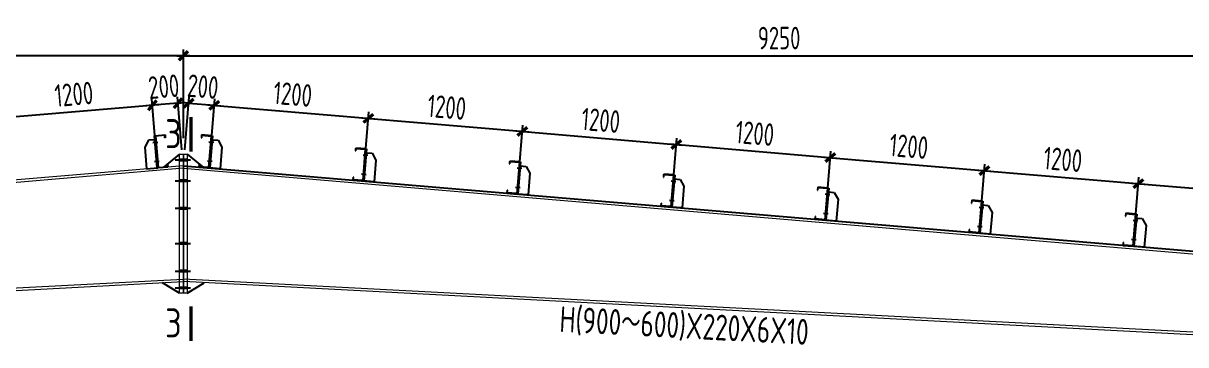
# Model space of a CAD drawing. Extents: x -3102990 to -851544, y -5293060 to -2540151.
# Drawn here: x -1004372 to -986322, y -2638886 to -2633894 of the extents above; entities that cross this region are included whole.
import ezdxf

# ---------------------------------------------------------------- set-up
doc = ezdxf.new("R2010")
doc.units = 0
doc.header["$LTSCALE"] = 1000
doc.header["$PDMODE"] = 1
doc.layers.get('0').update_dxf_attribs({"linetype": 'CONTINUOUS'})
doc.layers.get('Defpoints').update_dxf_attribs({"linetype": 'CONTINUOUS'})
for name, color, linetype in [('10', 7, 'CONTINUOUS'), ('COLU', 7, 'CONTINUOUS'), ('DIM', 3, 'CONTINUOUS'), ('REIN', 1, 'CONTINUOUS'), ('TEXT', 7, 'CONTINUOUS'), ('檩托', 151, 'CONTINUOUS')]:
    doc.layers.add(name, color=color, linetype=linetype)
doc.styles.add('TSSD_Dimension', font='tssdeng.shx', dxfattribs={"width": 0.7, "bigfont": 'Hztxt.shx'})
doc.styles.add('TSSD_Norm', font='Tssdeng.shx', dxfattribs={"width": 0.75, "bigfont": 'hztxt.shx'})
doc.styles.add('TSSD_Rein', font='Tssdeng.shx', dxfattribs={"width": 0.75, "bigfont": 'hztxt.shx'})
doc.dimstyles.new('TSSD_50_100', dxfattribs={"dimtxt": 350, "dimasz": 100, "dimexe": 100, "dimexo": 250, "dimgap": 100, "dimtad": 1, "dimdec": 0, "dimlfac": 0.5, "dimzin": 0, "dimdsep": 46, "dimtxsty": 'TSSD_Dimension', "dimblk": 'ARCHTICK', "dimcen": 0, "dimdle": 100, "dimclrt": 7, "dimadec": 0, "dimazin": 0, "dimtfac": 1, "dimtdec": 0, "dimtix": 1, "dimtmove": 2, "dimatfit": 3, "dimfxl": 1, "dimtolj": 1, "dimtzin": 0, "dimarcsym": 0})

# ---------------------------------------------------------------- blocks, each defined once
blk = doc.blocks.new('_ArchTick')
at = {"color": 0, "const_width": 0.5}
blk.add_lwpolyline([(-0.71, -0.71), (0.71, 0.71)], dxfattribs=at)
blk = doc.blocks.new('*D777')
at = {"layer": 'Defpoints', "color": 0, "ltscale": 1.5}
for p in [(-1002367, -2635168), (-1002285, -2636139), (-1001886, -2636106)]:
    blk.add_point(p, dxfattribs=at)
at = {"layer": 'DIM', "color": 0, "lineweight": -2, "ltscale": 1.5}
for p, q in [((-1002367, -2635168), (-1002467, -2635177)), ((-1002306, -2635890), (-1002376, -2635069)), ((-1001969, -2635135), (-1002367, -2635168)), ((-1001908, -2635857), (-1001977, -2635035)), ((-1001969, -2635135), (-1001869, -2635126))]:
    blk.add_line(p, q, dxfattribs=at)
at = {"layer": 'DIM', "color": 0, "lineweight": -2, "ltscale": 1.5, "xscale": 100, "yscale": 100, "zscale": 100}
for p, rotation in [((-1002367, -2635168), 4.844000375071663), ((-1001969, -2635135), 184.8440003750717)]:
    blk.add_blockref('_ArchTick', p, dxfattribs=dict(at, rotation=rotation))
at = {"layer": 'DIM', "color": 7, "ltscale": 1.5, "insert": (-1002191, -2634878), "char_height": 350, "attachment_point": 5, "rotation": 4.844, "style": 'TSSD_Dimension'}
blk.add_mtext('\\A1;200', dxfattribs=at)
blk = doc.blocks.new('*D778')
at = {"layer": 'Defpoints', "color": 0, "ltscale": 1.5}
for p in [(-1004759, -2635371), (-1002285, -2636139), (-1004676, -2636342)]:
    blk.add_point(p, dxfattribs=at)
at = {"layer": 'DIM', "color": 0, "lineweight": -2, "ltscale": 1.5}
for p, q in [((-1002268, -2635160), (-1004858, -2635380)), ((-1002306, -2635890), (-1002376, -2635069)), ((-1004698, -2636093), (-1004767, -2635271))]:
    blk.add_line(p, q, dxfattribs=at)
at = {"layer": 'DIM', "color": 0, "lineweight": -2, "ltscale": 1.5, "xscale": 100, "yscale": 100, "zscale": 100}
for p, rotation in [((-1002367, -2635168), 4.844000375131525), ((-1004759, -2635371), 184.8440003751315)]:
    blk.add_blockref('_ArchTick', p, dxfattribs=dict(at, rotation=rotation))
at = {"layer": 'DIM', "color": 7, "ltscale": 1.5, "insert": (-1003586, -2634996), "char_height": 350, "attachment_point": 5, "rotation": 4.844, "style": 'TSSD_Dimension'}
blk.add_mtext('\\A1;1200', dxfattribs=at)
blk = doc.blocks.new('*D788')
at = {"layer": 'Defpoints', "color": 0, "ltscale": 1.5}
for p in [(-1020386, -2634399), (-1020386, -2635926), (-1001886, -2635926)]:
    blk.add_point(p, dxfattribs=at)
at = {"layer": 'DIM', "color": 0, "lineweight": -2, "ltscale": 1.5}
for p, q in [((-1020386, -2635676), (-1020386, -2634299)), ((-1001886, -2635676), (-1001886, -2634299)), ((-1001786, -2634399), (-1020486, -2634399))]:
    blk.add_line(p, q, dxfattribs=at)
at = {"layer": 'DIM', "color": 0, "lineweight": -2, "ltscale": 1.5, "xscale": 100, "yscale": 100, "zscale": 100, "rotation": 180}
blk.add_blockref('_ArchTick', (-1020386, -2634399), dxfattribs=at)
at = {"layer": 'DIM', "color": 0, "lineweight": -2, "ltscale": 1.5, "xscale": 100, "yscale": 100, "zscale": 100}
blk.add_blockref('_ArchTick', (-1001886, -2634399), dxfattribs=at)
at = {"layer": 'DIM', "color": 7, "ltscale": 1.5, "insert": (-1011136, -2634124), "char_height": 350, "attachment_point": 5, "style": 'TSSD_Dimension'}
blk.add_mtext('\\A1;9250', dxfattribs=at)
blk = doc.blocks.new('A$C28752233')
at = {"layer": '檩托'}
for p, q in [((-151, 23), (-219, -78)), ((-60, 23), (-151, 23)), ((-60, 83), (-60, 23)), ((-46, 83), (-60, 83)), ((-60, 23), (-60, -417)), ((-46, 83), (111, 83)), ((-46, -417), (-46, 83)), ((-46, -417), (-46, 83)), ((-40, 78), (-40, -411)), ((106, 78), (-40, 78)), ((106, 38), (106, 78)), ((111, 38), (106, 38)), ((111, 83), (111, 38)), ((-219, -78), (-219, -417)), ((-87, -18), (-12, -18)), ((-87, -316), (-12, -316)), ((-219, -417), (-46, -417)), ((111, -417), (-46, -417)), ((-40, -411), (106, -411)), ((106, -372), (111, -372)), ((106, -411), (106, -372)), ((111, -372), (111, -417))]:
    blk.add_line(p, q, dxfattribs=at)
at = {"layer": '檩托', "const_width": 20, "elevation": 793}
blk.add_lwpolyline([(-60, -18), (-40, -18)], dxfattribs=at)
at = {"layer": '檩托', "const_width": 20}
blk.add_lwpolyline([(-60, -316), (-40, -316)], dxfattribs=at)
blk = doc.blocks.new('*D802')
at = {"layer": 'Defpoints', "color": 0, "ltscale": 1.5}
for p in [(-999014, -2635371), (-1001488, -2636139), (-999096, -2636342)]:
    blk.add_point(p, dxfattribs=at)
at = {"layer": 'DIM', "color": 0, "lineweight": -2, "ltscale": 1.5}
for p, q in [((-1001505, -2635160), (-998914, -2635380)), ((-1001467, -2635890), (-1001397, -2635069)), ((-999075, -2636093), (-999006, -2635271))]:
    blk.add_line(p, q, dxfattribs=at)
at = {"layer": 'DIM', "color": 0, "lineweight": -2, "ltscale": 1.5, "xscale": 100, "yscale": 100, "zscale": 100}
for p, rotation in [((-1001406, -2635168), 175.1559996244528), ((-999014, -2635371), 355.1559996244528)]:
    blk.add_blockref('_ArchTick', p, dxfattribs=dict(at, rotation=rotation))
at = {"layer": 'DIM', "color": 7, "ltscale": 1.5, "insert": (-1000187, -2634996), "char_height": 350, "attachment_point": 5, "rotation": 355.156, "style": 'TSSD_Dimension'}
blk.add_mtext('\\A1;1200', dxfattribs=at)
blk = doc.blocks.new('*D803')
at = {"layer": 'Defpoints', "color": 0, "ltscale": 1.5}
for p in [(-996623, -2635574), (-999096, -2636342), (-996705, -2636545)]:
    blk.add_point(p, dxfattribs=at)
at = {"layer": 'DIM', "color": 0, "lineweight": -2, "ltscale": 1.5}
for p, q in [((-999114, -2635363), (-996523, -2635582)), ((-999075, -2636093), (-999006, -2635271)), ((-996684, -2636296), (-996614, -2635474))]:
    blk.add_line(p, q, dxfattribs=at)
at = {"layer": 'DIM', "color": 0, "lineweight": -2, "ltscale": 1.5, "xscale": 100, "yscale": 100, "zscale": 100}
for p, rotation in [((-999014, -2635371), 175.1559996244528), ((-996623, -2635574), 355.1559996244528)]:
    blk.add_blockref('_ArchTick', p, dxfattribs=dict(at, rotation=rotation))
at = {"layer": 'DIM', "color": 7, "ltscale": 1.5, "insert": (-997795, -2635198), "char_height": 350, "attachment_point": 5, "rotation": 355.156, "style": 'TSSD_Dimension'}
blk.add_mtext('\\A1;1200', dxfattribs=at)
blk = doc.blocks.new('*D804')
at = {"layer": 'Defpoints', "color": 0, "ltscale": 1.5}
for p in [(-994231, -2635776), (-996705, -2636545), (-994314, -2636747)]:
    blk.add_point(p, dxfattribs=at)
at = {"layer": 'DIM', "color": 0, "lineweight": -2, "ltscale": 1.5}
for p, q in [((-996684, -2636296), (-996614, -2635474)), ((-996722, -2635565), (-994132, -2635785)), ((-994292, -2636498), (-994223, -2635677))]:
    blk.add_line(p, q, dxfattribs=at)
at = {"layer": 'DIM', "color": 0, "lineweight": -2, "ltscale": 1.5, "xscale": 100, "yscale": 100, "zscale": 100}
for p, rotation in [((-996623, -2635574), 175.1559996244528), ((-994231, -2635776), 355.1559996244528)]:
    blk.add_blockref('_ArchTick', p, dxfattribs=dict(at, rotation=rotation))
at = {"layer": 'DIM', "color": 7, "ltscale": 1.5, "insert": (-995404, -2635401), "char_height": 350, "attachment_point": 5, "rotation": 355.156, "style": 'TSSD_Dimension'}
blk.add_mtext('\\A1;1200', dxfattribs=at)
blk = doc.blocks.new('*D805')
at = {"layer": 'Defpoints', "color": 0, "ltscale": 1.5}
for p in [(-991840, -2635979), (-994314, -2636747), (-991922, -2636950)]:
    blk.add_point(p, dxfattribs=at)
at = {"layer": 'DIM', "color": 0, "lineweight": -2, "ltscale": 1.5}
for p, q in [((-994292, -2636498), (-994223, -2635677)), ((-994331, -2635768), (-991740, -2635988)), ((-991901, -2636701), (-991831, -2635879))]:
    blk.add_line(p, q, dxfattribs=at)
at = {"layer": 'DIM', "color": 0, "lineweight": -2, "ltscale": 1.5, "xscale": 100, "yscale": 100, "zscale": 100}
for p, rotation in [((-994231, -2635776), 175.1559996244528), ((-991840, -2635979), 355.1559996244528)]:
    blk.add_blockref('_ArchTick', p, dxfattribs=dict(at, rotation=rotation))
at = {"layer": 'DIM', "color": 7, "ltscale": 1.5, "insert": (-993012, -2635604), "char_height": 350, "attachment_point": 5, "rotation": 355.156, "style": 'TSSD_Dimension'}
blk.add_mtext('\\A1;1200', dxfattribs=at)
blk = doc.blocks.new('*D806')
at = {"layer": 'Defpoints', "color": 0, "ltscale": 1.5}
for p in [(-989448, -2636182), (-991922, -2636950), (-989531, -2637153)]:
    blk.add_point(p, dxfattribs=at)
at = {"layer": 'DIM', "color": 0, "lineweight": -2, "ltscale": 1.5}
for p, q in [((-991901, -2636701), (-991831, -2635879)), ((-991939, -2635971), (-989349, -2636190)), ((-989510, -2636904), (-989440, -2636082))]:
    blk.add_line(p, q, dxfattribs=at)
at = {"layer": 'DIM', "color": 0, "lineweight": -2, "ltscale": 1.5, "xscale": 100, "yscale": 100, "zscale": 100}
for p, rotation in [((-991840, -2635979), 175.1559996244528), ((-989448, -2636182), 355.1559996244528)]:
    blk.add_blockref('_ArchTick', p, dxfattribs=dict(at, rotation=rotation))
at = {"layer": 'DIM', "color": 7, "ltscale": 1.5, "insert": (-990621, -2635806), "char_height": 350, "attachment_point": 5, "rotation": 355.156, "style": 'TSSD_Dimension'}
blk.add_mtext('\\A1;1200', dxfattribs=at)
blk = doc.blocks.new('*D807')
at = {"layer": 'Defpoints', "color": 0, "ltscale": 1.5}
for p in [(-987057, -2636384), (-989531, -2637153), (-987139, -2637355)]:
    blk.add_point(p, dxfattribs=at)
at = {"layer": 'DIM', "color": 0, "lineweight": -2, "ltscale": 1.5}
for p, q in [((-989510, -2636904), (-989440, -2636082)), ((-989548, -2636173), (-986957, -2636393)), ((-987118, -2637106), (-987049, -2636285))]:
    blk.add_line(p, q, dxfattribs=at)
at = {"layer": 'DIM', "color": 0, "lineweight": -2, "ltscale": 1.5, "xscale": 100, "yscale": 100, "zscale": 100}
for p, rotation in [((-989448, -2636182), 175.1559996244528), ((-987057, -2636384), 355.1559996244528)]:
    blk.add_blockref('_ArchTick', p, dxfattribs=dict(at, rotation=rotation))
at = {"layer": 'DIM', "color": 7, "ltscale": 1.5, "insert": (-988229, -2636009), "char_height": 350, "attachment_point": 5, "rotation": 355.156, "style": 'TSSD_Dimension'}
blk.add_mtext('\\A1;1200', dxfattribs=at)
blk = doc.blocks.new('*D808')
at = {"layer": 'Defpoints', "color": 0, "ltscale": 1.5}
for p in [(-984666, -2636587), (-987139, -2637355), (-984748, -2637558)]:
    blk.add_point(p, dxfattribs=at)
at = {"layer": 'DIM', "color": 0, "lineweight": -2, "ltscale": 1.5}
for p, q in [((-987118, -2637106), (-987049, -2636285)), ((-987157, -2636376), (-984566, -2636596)), ((-984727, -2637309), (-984657, -2636487))]:
    blk.add_line(p, q, dxfattribs=at)
at = {"layer": 'DIM', "color": 0, "lineweight": -2, "ltscale": 1.5, "xscale": 100, "yscale": 100, "zscale": 100}
for p, rotation in [((-987057, -2636384), 175.1559996244528), ((-984666, -2636587), 355.1559996244528)]:
    blk.add_blockref('_ArchTick', p, dxfattribs=dict(at, rotation=rotation))
at = {"layer": 'DIM', "color": 7, "ltscale": 1.5, "insert": (-985838, -2636212), "char_height": 350, "attachment_point": 5, "rotation": 355.156, "style": 'TSSD_Dimension'}
blk.add_mtext('\\A1;1200', dxfattribs=at)
blk = doc.blocks.new('*D812')
at = {"layer": 'Defpoints', "color": 0, "ltscale": 1.5}
for p in [(-983386, -2634399), (-1001886, -2635926), (-983386, -2635926)]:
    blk.add_point(p, dxfattribs=at)
at = {"layer": 'DIM', "color": 0, "lineweight": -2, "ltscale": 1.5}
for p, q in [((-1001886, -2635676), (-1001886, -2634299)), ((-983386, -2635676), (-983386, -2634299)), ((-1001986, -2634399), (-983286, -2634399))]:
    blk.add_line(p, q, dxfattribs=at)
at = {"layer": 'DIM', "color": 0, "lineweight": -2, "ltscale": 1.5, "xscale": 100, "yscale": 100, "zscale": 100, "rotation": 180}
blk.add_blockref('_ArchTick', (-1001886, -2634399), dxfattribs=at)
at = {"layer": 'DIM', "color": 0, "lineweight": -2, "ltscale": 1.5, "xscale": 100, "yscale": 100, "zscale": 100}
blk.add_blockref('_ArchTick', (-983386, -2634399), dxfattribs=at)
at = {"layer": 'DIM', "color": 7, "ltscale": 1.5, "insert": (-992636, -2634124), "char_height": 350, "attachment_point": 5, "style": 'TSSD_Dimension'}
blk.add_mtext('\\A1;9250', dxfattribs=at)
blk = doc.blocks.new('*D824')
at = {"layer": 'Defpoints', "color": 0, "ltscale": 1.5}
for p in [(-1001406, -2635168), (-1001886, -2636106), (-1001488, -2636139)]:
    blk.add_point(p, dxfattribs=at)
at = {"layer": 'DIM', "color": 0, "lineweight": -2, "ltscale": 1.5}
for p, q in [((-1001804, -2635135), (-1001904, -2635126)), ((-1001865, -2635857), (-1001796, -2635035)), ((-1001804, -2635135), (-1001406, -2635168)), ((-1001467, -2635890), (-1001397, -2635069)), ((-1001406, -2635168), (-1001306, -2635177))]:
    blk.add_line(p, q, dxfattribs=at)
at = {"layer": 'DIM', "color": 0, "lineweight": -2, "ltscale": 1.5, "xscale": 100, "yscale": 100, "zscale": 100}
for p, rotation in [((-1001804, -2635135), 355.1559996249284), ((-1001406, -2635168), 175.1559996249283)]:
    blk.add_blockref('_ArchTick', p, dxfattribs=dict(at, rotation=rotation))
at = {"layer": 'DIM', "color": 7, "ltscale": 1.5, "insert": (-1001582, -2634878), "char_height": 350, "attachment_point": 5, "rotation": 355.156, "style": 'TSSD_Dimension'}
blk.add_mtext('\\A1;200', dxfattribs=at)

msp = doc.modelspace()

# ---------------------------------------------------------------- linework, layer by layer
at = {"ltscale": 1.5}
msp.add_line((-1001886.41, -2636105.71), (-972386.41, -2638605.71), dxfattribs=at)
at = {"layer": '10', "color": 6, "const_width": 50}
for points in [[(-1001765.92, -2635350.17), (-1001765.92, -2635890.17)], [(-1001765.92, -2638288.3), (-1001765.92, -2638828.3)]]:
    msp.add_lwpolyline(points, dxfattribs=at)
at = {"layer": 'COLU', "color": 4, "ltscale": 1.5}
for p, q in [((-1001946.41, -2635925.71), (-1002197.4, -2636132.07)), ((-1002014.39, -2636015.71), (-1001773.35, -2636015.71)), ((-1001826.41, -2635925.71), (-1001575.42, -2636132.07)), ((-1002014.39, -2636338.96), (-1001773.35, -2636338.96)), ((-1002014.39, -2636766.55), (-1001773.35, -2636766.55)), ((-1002014.39, -2637312.54), (-1001773.35, -2637312.54)), ((-1002014.39, -2637740.93), (-1001773.35, -2637740.93)), ((-1001946.41, -2638085.71), (-1002207.75, -2637922.6)), ((-1002014.39, -2638002.07), (-1001773.35, -2638002.07)), ((-1001826.41, -2638085.71), (-1001565.06, -2637922.6))]:
    msp.add_line(p, q, dxfattribs=at)
at = {"layer": 'COLU', "color": 4, "lineweight": 5}
for p, q in [((-1001886.41, -2636105.71), (-1031386.41, -2638605.71)), ((-1001883.03, -2636145.57), (-1031383.03, -2638645.57)), ((-1001889.79, -2636145.57), (-972389.79, -2638645.57)), ((-1001886.41, -2636105.71), (-972386.41, -2638605.71)), ((-1020286.9, -2638832.53), (-1001888.51, -2637865.77)), ((-1020284.8, -2638872.47), (-1001886.41, -2637905.71)), ((-983488.01, -2638872.47), (-1001886.41, -2637905.71)), ((-983485.92, -2638832.53), (-1001884.31, -2637865.77))]:
    msp.add_line(p, q, dxfattribs=at)
for points in [[(-1001946.41, -2635925.71), (-1001886.41, -2635925.71), (-1001886.41, -2638085.71), (-1001946.41, -2638085.71)], [(-1001886.41, -2635925.71), (-1001826.41, -2635925.71), (-1001826.41, -2638085.71), (-1001886.41, -2638085.71)]]:
    msp.add_lwpolyline(points, close=True, dxfattribs=at)
at = {"layer": 'REIN', "color": 4, "const_width": 50}
for points in [[(-1001946.41, -2636015.71), (-1001826.41, -2636015.71)], [(-1001946.41, -2636338.96), (-1001826.41, -2636338.96)], [(-1001946.41, -2636766.55), (-1001826.41, -2636766.55)], [(-1001946.41, -2637312.54), (-1001826.41, -2637312.54)], [(-1001946.41, -2637740.93), (-1001826.41, -2637740.93)], [(-1001946.41, -2638002.07), (-1001826.41, -2638002.07)]]:
    msp.add_lwpolyline(points, dxfattribs=at)

# ---------------------------------------------------------------- block references
at = {"layer": 'COLU', "ltscale": 1.5, "rotation": 4.841598288266059}
msp.add_blockref('A$C28752233', (-1002274.26, -2635720.4), dxfattribs=at)
at = {"layer": 'COLU', "ltscale": 1.5, "xscale": -1, "rotation": 355.1584017119423}
for p in [(-1001498.56, -2635720.4), (-999107.13, -2635923.07), (-996715.7, -2636125.73), (-994324.28, -2636328.39), (-991932.85, -2636531.06), (-989541.42, -2636733.72), (-987149.99, -2636936.38)]:
    msp.add_blockref('A$C28752233', p, dxfattribs=at)

# ---------------------------------------------------------------- texts
at = {"layer": '10', "color": 6, "style": 'TSSD_Rein', "width": 0.85}
for p in [(-1002169.3, -2635833.36), (-1002169.3, -2638771.49)]:
    msp.add_text('3', height=450, dxfattribs=at).set_placement(p)
at = {"layer": 'TEXT', "ltscale": 1.5, "style": 'TSSD_Norm', "width": 0.75}
msp.add_text('H(900～600)X220X6X10', height=400, rotation=357, dxfattribs=at).set_placement((-996052.87, -2638686.62))

# ---------------------------------------------------------------- dimensions: what is measured, and where the dimension line sits
at = {"layer": 'DIM', "ltscale": 1.5}
dim = msp.add_linear_dim(base=(-1020386.41, -2634398.65), p1=(-1001886.41, -2635925.71), p2=(-1020386.41, -2635925.71), dimstyle='TSSD_50_100', dxfattribs=at)
dim.commit()
dim.dimension.update_dxf_attribs({"geometry": '*D788', "text_midpoint": (-1011136.41, -2634123.65)})
for base, p1, p2, angle, picture, middle in [((-983386.41, -2634398.65), (-1001886.41, -2635925.71), (-983386.41, -2635925.71), 180, '*D812', (-992636.41, -2634123.65)), ((-1004758.7, -2635371.1), (-1002284.98, -2636139.49), (-1004676.41, -2636342.15), 4.844, '*D778', (-1003586.21, -2634995.75)), ((-999014.12, -2635371.1), (-1001487.84, -2636139.49), (-999096.41, -2636342.15), 175.156, '*D802', (-1000186.61, -2634995.75)), ((-996622.69, -2635573.76), (-999096.41, -2636342.15), (-996704.98, -2636544.82), 175.156, '*D803', (-997795.18, -2635198.41)), ((-994231.26, -2635776.43), (-996704.98, -2636544.82), (-994313.55, -2636747.48), 175.156, '*D804', (-995403.75, -2635401.08)), ((-991839.83, -2635979.09), (-994313.55, -2636747.48), (-991922.12, -2636950.14), 175.156, '*D805', (-993012.32, -2635603.74)), ((-989448.4, -2636181.75), (-991922.12, -2636950.14), (-989530.7, -2637152.81), 175.156, '*D806', (-990620.9, -2635806.4)), ((-987056.98, -2636384.42), (-989530.7, -2637152.81), (-987139.27, -2637355.47), 175.156, '*D807', (-988229.47, -2636009.07)), ((-984665.55, -2636587.08), (-987139.27, -2637355.47), (-984747.84, -2637558.13), 175.156, '*D808', (-985838.04, -2636211.73))]:
    dim = msp.add_linear_dim(base=base, p1=p1, p2=p2, angle=angle, dimstyle='TSSD_50_100', dxfattribs=at)
    dim.commit()
    dim.dimension.update_dxf_attribs({"geometry": picture, "text_midpoint": middle})
for p2, distance, picture, middle in [((-1002284.98, -2636139.49), -974.53, '*D777', (-1002191.21, -2634877.53)), ((-1001487.84, -2636139.49), 974.53, '*D824', (-1001581.61, -2634877.53))]:
    dim = msp.add_aligned_dim(p1=(-1001886.41, -2636105.71), p2=p2, distance=distance, dimstyle='TSSD_50_100', dxfattribs=at)
    dim.commit()
    dim.dimension.update_dxf_attribs({"geometry": picture, "text_midpoint": middle})

doc.saveas('drawing.dxf')
